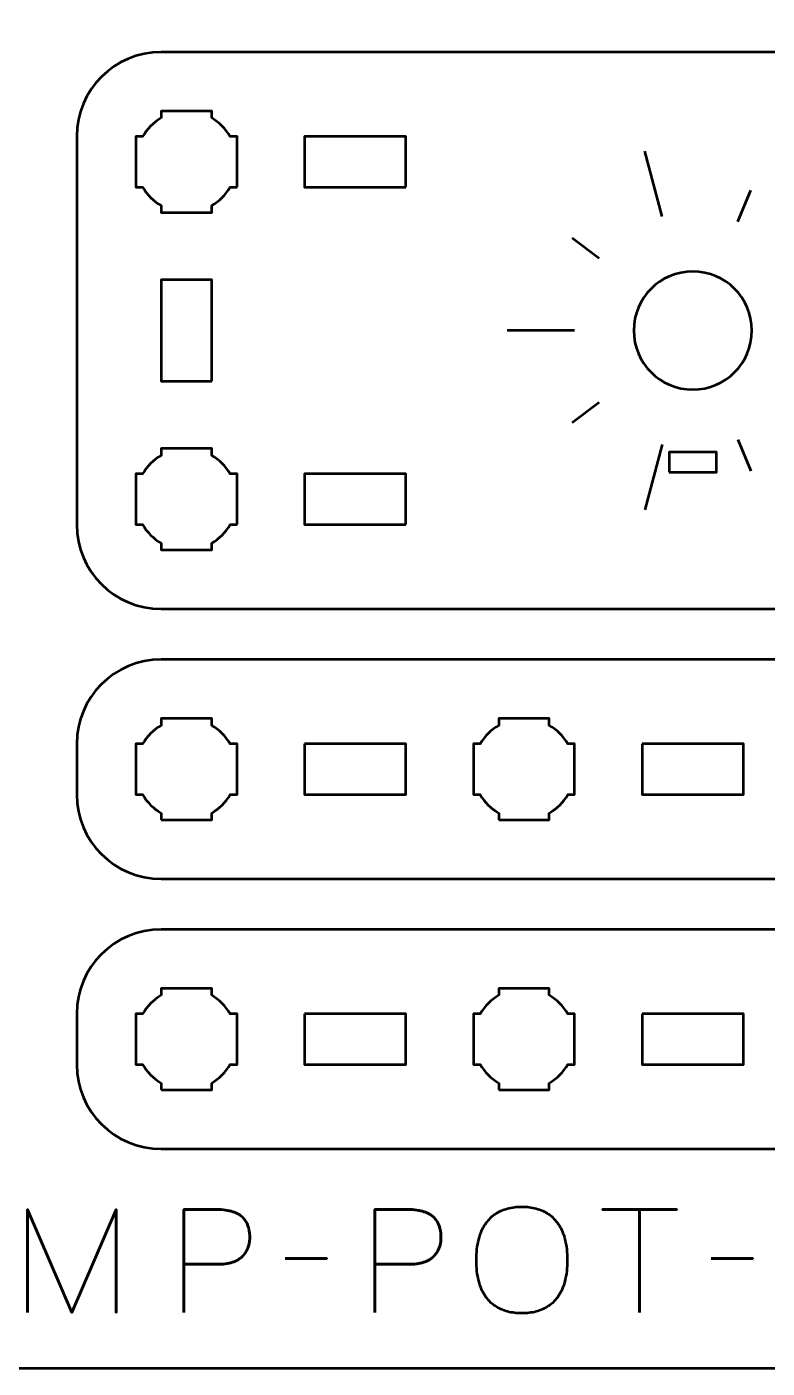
# Model space of a CAD drawing. Header units: centimetres. Extents: x -21 to 0, y -29.7 to 0.
# Drawn here: x -8.45 to -4.06, y -29.7 to -21.75 of the extents above; entities that cross this region are included whole.
import ezdxf

# ---------------------------------------------------------------- set-up
doc = ezdxf.new("R2010")
doc.units = ezdxf.units.CM
doc.header["$MEASUREMENT"] = 0
doc.layers.add('Layer 1', color=7, linetype='Continuous')

msp = doc.modelspace()

# ---------------------------------------------------------------- linework, layer by layer
at = {"layer": 'Layer 1', "color": 1, "lineweight": 53}
msp.add_open_spline([(-21.00003, -29.19995), (-21.00003, -29.19995), (-21.00003, -5.29992), (-21.00003, -5.29992), (-21.00003, -5.29992), (-21.00003, -5.21709), (-20.93286, -5.14992), (-20.85003, -5.14992), (-20.85003, -5.14992), (-20.7672, -5.14992), (-20.70003, -5.08275), (-20.70003, -4.99992), (-20.70003, -4.99992), (-20.70003, -4.91709), (-20.7672, -4.84992), (-20.85003, -4.84992), (-20.85003, -4.84992), (-20.93286, -4.84992), (-21.00003, -4.78275), (-21.00003, -4.69992), (-21.00003, -4.69992), (-21.00003, -4.61709), (-20.93286, -4.54992), (-20.85003, -4.54992), (-20.85003, -4.54992), (-20.7672, -4.54992), (-20.70003, -4.48275), (-20.70003, -4.39992), (-20.70003, -4.39992), (-20.70003, -4.31709), (-20.7672, -4.24992), (-20.85003, -4.24992), (-20.85003, -4.24992), (-20.93286, -4.24992), (-21.00003, -4.18275), (-21.00003, -4.09992), (-21.00003, -4.09992), (-21.00003, -4.01709), (-20.93286, -3.94992), (-20.85003, -3.94992), (-20.85003, -3.94992), (-20.7672, -3.94992), (-20.70003, -3.88275), (-20.70003, -3.79992), (-20.70003, -3.79992), (-20.70003, -3.71709), (-20.7672, -3.64992), (-20.85003, -3.64992), (-20.85003, -3.64992), (-20.93286, -3.64992), (-21.00003, -3.58275), (-21.00003, -3.49992), (-21.00003, -3.49992), (-21.00003, -3.41709), (-20.93286, -3.34992), (-20.85003, -3.34992), (-20.85003, -3.34992), (-20.7672, -3.34992), (-20.70003, -3.28275), (-20.70003, -3.19992), (-20.70003, -3.19992), (-20.70003, -3.11709), (-20.7672, -3.04992), (-20.85003, -3.04992), (-20.85003, -3.04992), (-20.93286, -3.04992), (-21.00003, -2.98275), (-21.00003, -2.89992), (-21.00003, -2.89992), (-21.00003, -2.81709), (-20.93286, -2.74992), (-20.85003, -2.74992), (-20.85003, -2.74992), (-20.7672, -2.74992), (-20.70003, -2.68275), (-20.70003, -2.59992), (-20.70003, -2.59992), (-20.70003, -2.51709), (-20.7672, -2.44992), (-20.85003, -2.44992), (-20.85003, -2.44992), (-20.93286, -2.44992), (-21.00003, -2.38275), (-21.00003, -2.29992), (-21.00003, -2.29992), (-21.00003, -2.21709), (-20.93286, -2.14992), (-20.85003, -2.14992), (-20.85003, -2.14992), (-20.7672, -2.14992), (-20.70003, -2.08275), (-20.70003, -1.99992), (-20.70003, -1.99992), (-20.70003, -1.91709), (-20.7672, -1.84992), (-20.85003, -1.84992), (-20.85003, -1.84992), (-20.93286, -1.84992), (-21.00003, -1.78275), (-21.00003, -1.69992), (-21.00003, -1.69992), (-21.00003, -1.61709), (-20.93286, -1.54992), (-20.85003, -1.54992), (-20.85003, -1.54992), (-20.7672, -1.54992), (-20.70003, -1.48275), (-20.70003, -1.39992), (-20.70003, -1.39992), (-20.70003, -1.31709), (-20.7672, -1.24992), (-20.85003, -1.24992), (-20.85003, -1.24992), (-20.93286, -1.24992), (-21.00003, -1.18275), (-21.00003, -1.09992), (-21.00003, -1.09992), (-21.00003, -1.09992), (-21.00003, -0.49992), (-21.00003, -0.49992), (-21.00003, -0.49992), (-21.00003, -0.22295), (-20.77694, 0.00004), (-20.49994, 0.00004), (-20.49994, 0.00004), (-20.49994, 0.00004), (-0.50008, 0.00004), (-0.50008, 0.00004), (-0.50008, 0.00004), (-0.22294, 0.00004), (0.00002, -0.22295), (0.00002, -0.49992), (0.00002, -0.49992), (0.00002, -0.49992), (0.00002, -29.19995), (0.00002, -29.19995), (0.00002, -29.19995), (0.00002, -29.47695), (-0.22294, -29.70004), (-0.50008, -29.70004), (-0.50008, -29.70004), (-0.50008, -29.70004), (-20.49994, -29.70004), (-20.49994, -29.70004), (-20.49994, -29.70004), (-20.77694, -29.70004), (-21.00003, -29.47695), (-21.00003, -29.19995)], degree=3, knots=[0, 0, 0, 0, 0.027027, 0.027027, 0.027027, 0.027027, 0.0540541, 0.0540541, 0.0540541, 0.0540541, 0.0810811, 0.0810811, 0.0810811, 0.0810811, 0.1081081, 0.1081081, 0.1081081, 0.1081081, 0.1351351, 0.1351351, 0.1351351, 0.1351351, 0.1621622, 0.1621622, 0.1621622, 0.1621622, 0.1891892, 0.1891892, 0.1891892, 0.1891892, 0.2162162, 0.2162162, 0.2162162, 0.2162162, 0.2432432, 0.2432432, 0.2432432, 0.2432432, 0.2702703, 0.2702703, 0.2702703, 0.2702703, 0.2972973, 0.2972973, 0.2972973, 0.2972973, 0.3243243, 0.3243243, 0.3243243, 0.3243243, 0.3513514, 0.3513514, 0.3513514, 0.3513514, 0.3783784, 0.3783784, 0.3783784, 0.3783784, 0.4054054, 0.4054054, 0.4054054, 0.4054054, 0.4324324, 0.4324324, 0.4324324, 0.4324324, 0.4594595, 0.4594595, 0.4594595, 0.4594595, 0.4864865, 0.4864865, 0.4864865, 0.4864865, 0.5135135, 0.5135135, 0.5135135, 0.5135135, 0.5405405, 0.5405405, 0.5405405, 0.5405405, 0.5675676, 0.5675676, 0.5675676, 0.5675676, 0.5945946, 0.5945946, 0.5945946, 0.5945946, 0.6216216, 0.6216216, 0.6216216, 0.6216216, 0.6486486, 0.6486486, 0.6486486, 0.6486486, 0.6756757, 0.6756757, 0.6756757, 0.6756757, 0.7027027, 0.7027027, 0.7027027, 0.7027027, 0.7297297, 0.7297297, 0.7297297, 0.7297297, 0.7567568, 0.7567568, 0.7567568, 0.7567568, 0.7837838, 0.7837838, 0.7837838, 0.7837838, 0.8108108, 0.8108108, 0.8108108, 0.8108108, 0.8378378, 0.8378378, 0.8378378, 0.8378378, 0.8648649, 0.8648649, 0.8648649, 0.8648649, 0.8918919, 0.8918919, 0.8918919, 0.8918919, 0.9189189, 0.9189189, 0.9189189, 0.9189189, 0.9459459, 0.9459459, 0.9459459, 0.9459459, 0.972973, 0.972973, 0.972973, 0.972973, 1, 1, 1, 1], dxfattribs=at)
at = {"layer": 'Layer 1', "color": 3, "lineweight": 53}
for points in [[(-1.35005, -25.19998), (-1.35005, -25.19998), (-7.64991, -25.19998), (-7.64991, -25.19998), (-7.64991, -25.19998), (-7.92704, -25.19998), (-8.15, -24.97688), (-8.15, -24.69988), (-8.15, -24.69988), (-8.15, -24.69988), (-8.15, -22.39996), (-8.15, -22.39996), (-8.15, -22.39996), (-8.15, -22.12295), (-7.92704, -21.9), (-7.64991, -21.9), (-7.64991, -21.9), (-7.64991, -21.9), (-1.35005, -21.9), (-1.35005, -21.9), (-1.35005, -21.9), (-1.07306, -21.9), (-0.84997, -22.12295), (-0.84997, -22.39996), (-0.84997, -22.39996), (-0.84997, -22.39996), (-0.84997, -24.69988), (-0.84997, -24.69988), (-0.84997, -24.69988), (-0.84997, -24.97688), (-1.07306, -25.19998), (-1.35005, -25.19998)], [(-7.64987, -25.49998), (-7.64987, -25.49998), (-1.3499, -25.49998), (-1.3499, -25.49998), (-1.3499, -25.49998), (-1.07293, -25.49998), (-0.84994, -25.72307), (-0.84994, -26.00007), (-0.84994, -26.00007), (-0.84994, -26.00007), (-0.84994, -26.30008), (-0.84994, -26.30008), (-0.84994, -26.30008), (-0.84994, -26.57704), (-1.07293, -26.8), (-1.3499, -26.8), (-1.3499, -26.8), (-1.3499, -26.8), (-7.64987, -26.8), (-7.64987, -26.8), (-7.64987, -26.8), (-7.92687, -26.8), (-8.14996, -26.57704), (-8.14996, -26.30008), (-8.14996, -26.30008), (-8.14996, -26.30008), (-8.14996, -26.00007), (-8.14996, -26.00007), (-8.14996, -26.00007), (-8.14996, -25.72307), (-7.92687, -25.49998), (-7.64987, -25.49998)], [(-7.64987, -27.09998), (-7.64987, -27.09998), (-1.3499, -27.09998), (-1.3499, -27.09998), (-1.3499, -27.09998), (-1.07293, -27.09998), (-0.84994, -27.32307), (-0.84994, -27.60007), (-0.84994, -27.60007), (-0.84994, -27.60007), (-0.84994, -27.90008), (-0.84994, -27.90008), (-0.84994, -27.90008), (-0.84994, -28.17704), (-1.07293, -28.4), (-1.3499, -28.4), (-1.3499, -28.4), (-1.3499, -28.4), (-7.64987, -28.4), (-7.64987, -28.4), (-7.64987, -28.4), (-7.92687, -28.4), (-8.14996, -28.17704), (-8.14996, -27.90008), (-8.14996, -27.90008), (-8.14996, -27.90008), (-8.14996, -27.60007), (-8.14996, -27.60007), (-8.14996, -27.60007), (-8.14996, -27.32307), (-7.92687, -27.09998), (-7.64987, -27.09998)]]:
    msp.add_open_spline(points, degree=3, knots=[0, 0, 0, 0, 0.125, 0.125, 0.125, 0.125, 0.25, 0.25, 0.25, 0.25, 0.375, 0.375, 0.375, 0.375, 0.5, 0.5, 0.5, 0.5, 0.625, 0.625, 0.625, 0.625, 0.75, 0.75, 0.75, 0.75, 0.875, 0.875, 0.875, 0.875, 1, 1, 1, 1], dxfattribs=at)
at = {"layer": 'Layer 1', "lineweight": 53}
for points, knots in [([(-7.19997, -22.70007), (-7.19997, -22.70007), (-7.24008, -22.70007), (-7.24008, -22.70007), (-7.24008, -22.70007), (-7.2664, -22.74555), (-7.30443, -22.78358), (-7.3499, -22.80989), (-7.3499, -22.80989), (-7.3499, -22.80989), (-7.3499, -22.85), (-7.3499, -22.85), (-7.3499, -22.85), (-7.3499, -22.85), (-7.49997, -22.85), (-7.49997, -22.85), (-7.49997, -22.85), (-7.49997, -22.85), (-7.6499, -22.85), (-7.6499, -22.85), (-7.6499, -22.85), (-7.6499, -22.85), (-7.6499, -22.80989), (-7.6499, -22.80989), (-7.6499, -22.80989), (-7.69552, -22.78358), (-7.73344, -22.74555), (-7.75976, -22.70007), (-7.75976, -22.70007), (-7.75976, -22.70007), (-7.79998, -22.70007), (-7.79998, -22.70007), (-7.79998, -22.70007), (-7.79998, -22.70007), (-7.79998, -22.55), (-7.79998, -22.55), (-7.79998, -22.55), (-7.79998, -22.55), (-7.79998, -22.40007), (-7.79998, -22.40007), (-7.79998, -22.40007), (-7.79998, -22.40007), (-7.75976, -22.40007), (-7.75976, -22.40007), (-7.75976, -22.40007), (-7.73344, -22.3546), (-7.69552, -22.31657), (-7.6499, -22.29025), (-7.6499, -22.29025), (-7.6499, -22.29025), (-7.6499, -22.25), (-7.6499, -22.25), (-7.6499, -22.25), (-7.6499, -22.25), (-7.49997, -22.25), (-7.49997, -22.25), (-7.49997, -22.25), (-7.49997, -22.25), (-7.3499, -22.25), (-7.3499, -22.25), (-7.3499, -22.25), (-7.3499, -22.25), (-7.3499, -22.29025), (-7.3499, -22.29025), (-7.3499, -22.29025), (-7.30443, -22.31657), (-7.2664, -22.3546), (-7.24008, -22.40007), (-7.24008, -22.40007), (-7.24008, -22.40007), (-7.19997, -22.40007), (-7.19997, -22.40007), (-7.19997, -22.40007), (-7.19997, -22.40007), (-7.19997, -22.55), (-7.19997, -22.55), (-7.19997, -22.55), (-7.19997, -22.55), (-7.19997, -22.70007), (-7.19997, -22.70007)], [0, 0, 0, 0, 0.05, 0.05, 0.05, 0.05, 0.1, 0.1, 0.1, 0.1, 0.15, 0.15, 0.15, 0.15, 0.2, 0.2, 0.2, 0.2, 0.25, 0.25, 0.25, 0.25, 0.3, 0.3, 0.3, 0.3, 0.35, 0.35, 0.35, 0.35, 0.4, 0.4, 0.4, 0.4, 0.45, 0.45, 0.45, 0.45, 0.5, 0.5, 0.5, 0.5, 0.55, 0.55, 0.55, 0.55, 0.6, 0.6, 0.6, 0.6, 0.65, 0.65, 0.65, 0.65, 0.7, 0.7, 0.7, 0.7, 0.75, 0.75, 0.75, 0.75, 0.8, 0.8, 0.8, 0.8, 0.85, 0.85, 0.85, 0.85, 0.9, 0.9, 0.9, 0.9, 0.95, 0.95, 0.95, 0.95, 1, 1, 1, 1]), ([(-6.19996, -22.69996), (-6.19996, -22.69996), (-6.79996, -22.69996), (-6.79996, -22.69996), (-6.79996, -22.69996), (-6.79996, -22.69996), (-6.79996, -22.39996), (-6.79996, -22.39996), (-6.79996, -22.39996), (-6.79996, -22.39996), (-6.19996, -22.39996), (-6.19996, -22.39996), (-6.19996, -22.39996), (-6.19996, -22.39996), (-6.19996, -22.69996), (-6.19996, -22.69996)], [0, 0, 0, 0, 0.25, 0.25, 0.25, 0.25, 0.5, 0.5, 0.5, 0.5, 0.75, 0.75, 0.75, 0.75, 1, 1, 1, 1]), ([(-7.34991, -23.84993), (-7.34991, -23.84993), (-7.64991, -23.84993), (-7.64991, -23.84993), (-7.64991, -23.84993), (-7.64991, -23.84993), (-7.64991, -23.24994), (-7.64991, -23.24994), (-7.64991, -23.24994), (-7.64991, -23.24994), (-7.34991, -23.24994), (-7.34991, -23.24994), (-7.34991, -23.24994), (-7.34991, -23.24994), (-7.34991, -23.84993), (-7.34991, -23.84993)], [0, 0, 0, 0, 0.25, 0.25, 0.25, 0.25, 0.5, 0.5, 0.5, 0.5, 0.75, 0.75, 0.75, 0.75, 1, 1, 1, 1]), ([(-7.19997, -24.70007), (-7.19997, -24.70007), (-7.24008, -24.70007), (-7.24008, -24.70007), (-7.24008, -24.70007), (-7.2664, -24.74555), (-7.30443, -24.78358), (-7.3499, -24.80989), (-7.3499, -24.80989), (-7.3499, -24.80989), (-7.3499, -24.85), (-7.3499, -24.85), (-7.3499, -24.85), (-7.3499, -24.85), (-7.49997, -24.85), (-7.49997, -24.85), (-7.49997, -24.85), (-7.49997, -24.85), (-7.6499, -24.85), (-7.6499, -24.85), (-7.6499, -24.85), (-7.6499, -24.85), (-7.6499, -24.80989), (-7.6499, -24.80989), (-7.6499, -24.80989), (-7.69552, -24.78358), (-7.73344, -24.74555), (-7.75976, -24.70007), (-7.75976, -24.70007), (-7.75976, -24.70007), (-7.79998, -24.70007), (-7.79998, -24.70007), (-7.79998, -24.70007), (-7.79998, -24.70007), (-7.79998, -24.55), (-7.79998, -24.55), (-7.79998, -24.55), (-7.79998, -24.55), (-7.79998, -24.40007), (-7.79998, -24.40007), (-7.79998, -24.40007), (-7.79998, -24.40007), (-7.75976, -24.40007), (-7.75976, -24.40007), (-7.75976, -24.40007), (-7.73344, -24.3546), (-7.69552, -24.31657), (-7.6499, -24.29025), (-7.6499, -24.29025), (-7.6499, -24.29025), (-7.6499, -24.25), (-7.6499, -24.25), (-7.6499, -24.25), (-7.6499, -24.25), (-7.49997, -24.25), (-7.49997, -24.25), (-7.49997, -24.25), (-7.49997, -24.25), (-7.3499, -24.25), (-7.3499, -24.25), (-7.3499, -24.25), (-7.3499, -24.25), (-7.3499, -24.29025), (-7.3499, -24.29025), (-7.3499, -24.29025), (-7.30443, -24.31657), (-7.2664, -24.3546), (-7.24008, -24.40007), (-7.24008, -24.40007), (-7.24008, -24.40007), (-7.19997, -24.40007), (-7.19997, -24.40007), (-7.19997, -24.40007), (-7.19997, -24.40007), (-7.19997, -24.55), (-7.19997, -24.55), (-7.19997, -24.55), (-7.19997, -24.55), (-7.19997, -24.70007), (-7.19997, -24.70007)], [0, 0, 0, 0, 0.05, 0.05, 0.05, 0.05, 0.1, 0.1, 0.1, 0.1, 0.15, 0.15, 0.15, 0.15, 0.2, 0.2, 0.2, 0.2, 0.25, 0.25, 0.25, 0.25, 0.3, 0.3, 0.3, 0.3, 0.35, 0.35, 0.35, 0.35, 0.4, 0.4, 0.4, 0.4, 0.45, 0.45, 0.45, 0.45, 0.5, 0.5, 0.5, 0.5, 0.55, 0.55, 0.55, 0.55, 0.6, 0.6, 0.6, 0.6, 0.65, 0.65, 0.65, 0.65, 0.7, 0.7, 0.7, 0.7, 0.75, 0.75, 0.75, 0.75, 0.8, 0.8, 0.8, 0.8, 0.85, 0.85, 0.85, 0.85, 0.9, 0.9, 0.9, 0.9, 0.95, 0.95, 0.95, 0.95, 1, 1, 1, 1]), ([(-6.19996, -24.69988), (-6.19996, -24.69988), (-6.79996, -24.69988), (-6.79996, -24.69988), (-6.79996, -24.69988), (-6.79996, -24.69988), (-6.79996, -24.39988), (-6.79996, -24.39988), (-6.79996, -24.39988), (-6.79996, -24.39988), (-6.19996, -24.39988), (-6.19996, -24.39988), (-6.19996, -24.39988), (-6.19996, -24.39988), (-6.19996, -24.69988), (-6.19996, -24.69988)], [0, 0, 0, 0, 0.25, 0.25, 0.25, 0.25, 0.5, 0.5, 0.5, 0.5, 0.75, 0.75, 0.75, 0.75, 1, 1, 1, 1]), ([(-7.64987, -26.45001), (-7.64987, -26.45001), (-7.64987, -26.4099), (-7.64987, -26.4099), (-7.64987, -26.4099), (-7.69548, -26.38358), (-7.7334, -26.34555), (-7.75972, -26.30008), (-7.75972, -26.30008), (-7.75972, -26.30008), (-7.79994, -26.30008), (-7.79994, -26.30008), (-7.79994, -26.30008), (-7.79994, -26.30008), (-7.79994, -26.15), (-7.79994, -26.15), (-7.79994, -26.15), (-7.79994, -26.15), (-7.79994, -26.00007), (-7.79994, -26.00007), (-7.79994, -26.00007), (-7.79994, -26.00007), (-7.75972, -26.00007), (-7.75972, -26.00007), (-7.75972, -26.00007), (-7.7334, -25.95446), (-7.69548, -25.91654), (-7.64987, -25.89022), (-7.64987, -25.89022), (-7.64987, -25.89022), (-7.64987, -25.85), (-7.64987, -25.85), (-7.64987, -25.85), (-7.64987, -25.85), (-7.49994, -25.85), (-7.49994, -25.85), (-7.49994, -25.85), (-7.49994, -25.85), (-7.34986, -25.85), (-7.34986, -25.85), (-7.34986, -25.85), (-7.34986, -25.85), (-7.34986, -25.89022), (-7.34986, -25.89022), (-7.34986, -25.89022), (-7.30439, -25.91654), (-7.26636, -25.95446), (-7.24004, -26.00007), (-7.24004, -26.00007), (-7.24004, -26.00007), (-7.19993, -26.00007), (-7.19993, -26.00007), (-7.19993, -26.00007), (-7.19993, -26.00007), (-7.19993, -26.15), (-7.19993, -26.15), (-7.19993, -26.15), (-7.19993, -26.15), (-7.19993, -26.30008), (-7.19993, -26.30008), (-7.19993, -26.30008), (-7.19993, -26.30008), (-7.24004, -26.30008), (-7.24004, -26.30008), (-7.24004, -26.30008), (-7.26636, -26.34555), (-7.30439, -26.38358), (-7.34986, -26.4099), (-7.34986, -26.4099), (-7.34986, -26.4099), (-7.34986, -26.45001), (-7.34986, -26.45001), (-7.34986, -26.45001), (-7.34986, -26.45001), (-7.49994, -26.45001), (-7.49994, -26.45001), (-7.49994, -26.45001), (-7.49994, -26.45001), (-7.64987, -26.45001), (-7.64987, -26.45001)], [0, 0, 0, 0, 0.05, 0.05, 0.05, 0.05, 0.1, 0.1, 0.1, 0.1, 0.15, 0.15, 0.15, 0.15, 0.2, 0.2, 0.2, 0.2, 0.25, 0.25, 0.25, 0.25, 0.3, 0.3, 0.3, 0.3, 0.35, 0.35, 0.35, 0.35, 0.4, 0.4, 0.4, 0.4, 0.45, 0.45, 0.45, 0.45, 0.5, 0.5, 0.5, 0.5, 0.55, 0.55, 0.55, 0.55, 0.6, 0.6, 0.6, 0.6, 0.65, 0.65, 0.65, 0.65, 0.7, 0.7, 0.7, 0.7, 0.75, 0.75, 0.75, 0.75, 0.8, 0.8, 0.8, 0.8, 0.85, 0.85, 0.85, 0.85, 0.9, 0.9, 0.9, 0.9, 0.95, 0.95, 0.95, 0.95, 1, 1, 1, 1]), ([(-5.64993, -26.45001), (-5.64993, -26.45001), (-5.64993, -26.4099), (-5.64993, -26.4099), (-5.64993, -26.4099), (-5.69541, -26.38358), (-5.73344, -26.34555), (-5.75975, -26.30008), (-5.75975, -26.30008), (-5.75975, -26.30008), (-5.79986, -26.30008), (-5.79986, -26.30008), (-5.79986, -26.30008), (-5.79986, -26.30008), (-5.79986, -26.15), (-5.79986, -26.15), (-5.79986, -26.15), (-5.79986, -26.15), (-5.79986, -26.00007), (-5.79986, -26.00007), (-5.79986, -26.00007), (-5.79986, -26.00007), (-5.75975, -26.00007), (-5.75975, -26.00007), (-5.75975, -26.00007), (-5.73344, -25.95446), (-5.69541, -25.91654), (-5.64993, -25.89022), (-5.64993, -25.89022), (-5.64993, -25.89022), (-5.64993, -25.85), (-5.64993, -25.85), (-5.64993, -25.85), (-5.64993, -25.85), (-5.49986, -25.85), (-5.49986, -25.85), (-5.49986, -25.85), (-5.49986, -25.85), (-5.34993, -25.85), (-5.34993, -25.85), (-5.34993, -25.85), (-5.34993, -25.85), (-5.34993, -25.89022), (-5.34993, -25.89022), (-5.34993, -25.89022), (-5.30446, -25.91654), (-5.26643, -25.95446), (-5.24011, -26.00007), (-5.24011, -26.00007), (-5.24011, -26.00007), (-5.19986, -26.00007), (-5.19986, -26.00007), (-5.19986, -26.00007), (-5.19986, -26.00007), (-5.19986, -26.15), (-5.19986, -26.15), (-5.19986, -26.15), (-5.19986, -26.15), (-5.19986, -26.30008), (-5.19986, -26.30008), (-5.19986, -26.30008), (-5.19986, -26.30008), (-5.24011, -26.30008), (-5.24011, -26.30008), (-5.24011, -26.30008), (-5.26643, -26.34555), (-5.30446, -26.38358), (-5.34993, -26.4099), (-5.34993, -26.4099), (-5.34993, -26.4099), (-5.34993, -26.45001), (-5.34993, -26.45001), (-5.34993, -26.45001), (-5.34993, -26.45001), (-5.49986, -26.45001), (-5.49986, -26.45001), (-5.49986, -26.45001), (-5.49986, -26.45001), (-5.64993, -26.45001), (-5.64993, -26.45001)], [0, 0, 0, 0, 0.05, 0.05, 0.05, 0.05, 0.1, 0.1, 0.1, 0.1, 0.15, 0.15, 0.15, 0.15, 0.2, 0.2, 0.2, 0.2, 0.25, 0.25, 0.25, 0.25, 0.3, 0.3, 0.3, 0.3, 0.35, 0.35, 0.35, 0.35, 0.4, 0.4, 0.4, 0.4, 0.45, 0.45, 0.45, 0.45, 0.5, 0.5, 0.5, 0.5, 0.55, 0.55, 0.55, 0.55, 0.6, 0.6, 0.6, 0.6, 0.65, 0.65, 0.65, 0.65, 0.7, 0.7, 0.7, 0.7, 0.75, 0.75, 0.75, 0.75, 0.8, 0.8, 0.8, 0.8, 0.85, 0.85, 0.85, 0.85, 0.9, 0.9, 0.9, 0.9, 0.95, 0.95, 0.95, 0.95, 1, 1, 1, 1]), ([(-6.79992, -26.00007), (-6.79992, -26.00007), (-6.19991, -26.00007), (-6.19991, -26.00007), (-6.19991, -26.00007), (-6.19991, -26.00007), (-6.19991, -26.30008), (-6.19991, -26.30008), (-6.19991, -26.30008), (-6.19991, -26.30008), (-6.79992, -26.30008), (-6.79992, -26.30008), (-6.79992, -26.30008), (-6.79992, -26.30008), (-6.79992, -26.00007), (-6.79992, -26.00007)], [0, 0, 0, 0, 0.25, 0.25, 0.25, 0.25, 0.5, 0.5, 0.5, 0.5, 0.75, 0.75, 0.75, 0.75, 1, 1, 1, 1]), ([(-4.79995, -26.00007), (-4.79995, -26.00007), (-4.19996, -26.00007), (-4.19996, -26.00007), (-4.19996, -26.00007), (-4.19996, -26.00007), (-4.19996, -26.30008), (-4.19996, -26.30008), (-4.19996, -26.30008), (-4.19996, -26.30008), (-4.79995, -26.30008), (-4.79995, -26.30008), (-4.79995, -26.30008), (-4.79995, -26.30008), (-4.79995, -26.00007), (-4.79995, -26.00007)], [0, 0, 0, 0, 0.25, 0.25, 0.25, 0.25, 0.5, 0.5, 0.5, 0.5, 0.75, 0.75, 0.75, 0.75, 1, 1, 1, 1]), ([(-7.64987, -28.05001), (-7.64987, -28.05001), (-7.64987, -28.0099), (-7.64987, -28.0099), (-7.64987, -28.0099), (-7.69548, -27.98358), (-7.7334, -27.94555), (-7.75972, -27.90008), (-7.75972, -27.90008), (-7.75972, -27.90008), (-7.79994, -27.90008), (-7.79994, -27.90008), (-7.79994, -27.90008), (-7.79994, -27.90008), (-7.79994, -27.75), (-7.79994, -27.75), (-7.79994, -27.75), (-7.79994, -27.75), (-7.79994, -27.60007), (-7.79994, -27.60007), (-7.79994, -27.60007), (-7.79994, -27.60007), (-7.75972, -27.60007), (-7.75972, -27.60007), (-7.75972, -27.60007), (-7.7334, -27.55446), (-7.69548, -27.51654), (-7.64987, -27.49022), (-7.64987, -27.49022), (-7.64987, -27.49022), (-7.64987, -27.45), (-7.64987, -27.45), (-7.64987, -27.45), (-7.64987, -27.45), (-7.49994, -27.45), (-7.49994, -27.45), (-7.49994, -27.45), (-7.49994, -27.45), (-7.34986, -27.45), (-7.34986, -27.45), (-7.34986, -27.45), (-7.34986, -27.45), (-7.34986, -27.49022), (-7.34986, -27.49022), (-7.34986, -27.49022), (-7.30439, -27.51654), (-7.26636, -27.55446), (-7.24004, -27.60007), (-7.24004, -27.60007), (-7.24004, -27.60007), (-7.19993, -27.60007), (-7.19993, -27.60007), (-7.19993, -27.60007), (-7.19993, -27.60007), (-7.19993, -27.75), (-7.19993, -27.75), (-7.19993, -27.75), (-7.19993, -27.75), (-7.19993, -27.90008), (-7.19993, -27.90008), (-7.19993, -27.90008), (-7.19993, -27.90008), (-7.24004, -27.90008), (-7.24004, -27.90008), (-7.24004, -27.90008), (-7.26636, -27.94555), (-7.30439, -27.98358), (-7.34986, -28.0099), (-7.34986, -28.0099), (-7.34986, -28.0099), (-7.34986, -28.05001), (-7.34986, -28.05001), (-7.34986, -28.05001), (-7.34986, -28.05001), (-7.49994, -28.05001), (-7.49994, -28.05001), (-7.49994, -28.05001), (-7.49994, -28.05001), (-7.64987, -28.05001), (-7.64987, -28.05001)], [0, 0, 0, 0, 0.05, 0.05, 0.05, 0.05, 0.1, 0.1, 0.1, 0.1, 0.15, 0.15, 0.15, 0.15, 0.2, 0.2, 0.2, 0.2, 0.25, 0.25, 0.25, 0.25, 0.3, 0.3, 0.3, 0.3, 0.35, 0.35, 0.35, 0.35, 0.4, 0.4, 0.4, 0.4, 0.45, 0.45, 0.45, 0.45, 0.5, 0.5, 0.5, 0.5, 0.55, 0.55, 0.55, 0.55, 0.6, 0.6, 0.6, 0.6, 0.65, 0.65, 0.65, 0.65, 0.7, 0.7, 0.7, 0.7, 0.75, 0.75, 0.75, 0.75, 0.8, 0.8, 0.8, 0.8, 0.85, 0.85, 0.85, 0.85, 0.9, 0.9, 0.9, 0.9, 0.95, 0.95, 0.95, 0.95, 1, 1, 1, 1]), ([(-5.64993, -28.05001), (-5.64993, -28.05001), (-5.64993, -28.0099), (-5.64993, -28.0099), (-5.64993, -28.0099), (-5.69541, -27.98358), (-5.73344, -27.94555), (-5.75975, -27.90008), (-5.75975, -27.90008), (-5.75975, -27.90008), (-5.79986, -27.90008), (-5.79986, -27.90008), (-5.79986, -27.90008), (-5.79986, -27.90008), (-5.79986, -27.75), (-5.79986, -27.75), (-5.79986, -27.75), (-5.79986, -27.75), (-5.79986, -27.60007), (-5.79986, -27.60007), (-5.79986, -27.60007), (-5.79986, -27.60007), (-5.75975, -27.60007), (-5.75975, -27.60007), (-5.75975, -27.60007), (-5.73344, -27.55446), (-5.69541, -27.51654), (-5.64993, -27.49022), (-5.64993, -27.49022), (-5.64993, -27.49022), (-5.64993, -27.45), (-5.64993, -27.45), (-5.64993, -27.45), (-5.64993, -27.45), (-5.49986, -27.45), (-5.49986, -27.45), (-5.49986, -27.45), (-5.49986, -27.45), (-5.34993, -27.45), (-5.34993, -27.45), (-5.34993, -27.45), (-5.34993, -27.45), (-5.34993, -27.49022), (-5.34993, -27.49022), (-5.34993, -27.49022), (-5.30446, -27.51654), (-5.26643, -27.55446), (-5.24011, -27.60007), (-5.24011, -27.60007), (-5.24011, -27.60007), (-5.19986, -27.60007), (-5.19986, -27.60007), (-5.19986, -27.60007), (-5.19986, -27.60007), (-5.19986, -27.75), (-5.19986, -27.75), (-5.19986, -27.75), (-5.19986, -27.75), (-5.19986, -27.90008), (-5.19986, -27.90008), (-5.19986, -27.90008), (-5.19986, -27.90008), (-5.24011, -27.90008), (-5.24011, -27.90008), (-5.24011, -27.90008), (-5.26643, -27.94555), (-5.30446, -27.98358), (-5.34993, -28.0099), (-5.34993, -28.0099), (-5.34993, -28.0099), (-5.34993, -28.05001), (-5.34993, -28.05001), (-5.34993, -28.05001), (-5.34993, -28.05001), (-5.49986, -28.05001), (-5.49986, -28.05001), (-5.49986, -28.05001), (-5.49986, -28.05001), (-5.64993, -28.05001), (-5.64993, -28.05001)], [0, 0, 0, 0, 0.05, 0.05, 0.05, 0.05, 0.1, 0.1, 0.1, 0.1, 0.15, 0.15, 0.15, 0.15, 0.2, 0.2, 0.2, 0.2, 0.25, 0.25, 0.25, 0.25, 0.3, 0.3, 0.3, 0.3, 0.35, 0.35, 0.35, 0.35, 0.4, 0.4, 0.4, 0.4, 0.45, 0.45, 0.45, 0.45, 0.5, 0.5, 0.5, 0.5, 0.55, 0.55, 0.55, 0.55, 0.6, 0.6, 0.6, 0.6, 0.65, 0.65, 0.65, 0.65, 0.7, 0.7, 0.7, 0.7, 0.75, 0.75, 0.75, 0.75, 0.8, 0.8, 0.8, 0.8, 0.85, 0.85, 0.85, 0.85, 0.9, 0.9, 0.9, 0.9, 0.95, 0.95, 0.95, 0.95, 1, 1, 1, 1]), ([(-6.79992, -27.60007), (-6.79992, -27.60007), (-6.19991, -27.60007), (-6.19991, -27.60007), (-6.19991, -27.60007), (-6.19991, -27.60007), (-6.19991, -27.90008), (-6.19991, -27.90008), (-6.19991, -27.90008), (-6.19991, -27.90008), (-6.79992, -27.90008), (-6.79992, -27.90008), (-6.79992, -27.90008), (-6.79992, -27.90008), (-6.79992, -27.60007), (-6.79992, -27.60007)], [0, 0, 0, 0, 0.25, 0.25, 0.25, 0.25, 0.5, 0.5, 0.5, 0.5, 0.75, 0.75, 0.75, 0.75, 1, 1, 1, 1]), ([(-4.79995, -27.60007), (-4.79995, -27.60007), (-4.19996, -27.60007), (-4.19996, -27.60007), (-4.19996, -27.60007), (-4.19996, -27.60007), (-4.19996, -27.90008), (-4.19996, -27.90008), (-4.19996, -27.90008), (-4.19996, -27.90008), (-4.79995, -27.90008), (-4.79995, -27.90008), (-4.79995, -27.90008), (-4.79995, -27.90008), (-4.79995, -27.60007), (-4.79995, -27.60007)], [0, 0, 0, 0, 0.25, 0.25, 0.25, 0.25, 0.5, 0.5, 0.5, 0.5, 0.75, 0.75, 0.75, 0.75, 1, 1, 1, 1])]:
    msp.add_open_spline(points, degree=3, knots=knots, dxfattribs=at)
at = {"layer": 'Layer 1', "color": 5, "lineweight": 53}
for points in [[(-4.68114, -22.87385), (-4.68114, -22.87385), (-4.78467, -22.48748), (-4.78467, -22.48748)], [(-4.23209, -22.90328), (-4.23209, -22.90328), (-4.15555, -22.71851), (-4.15555, -22.71851)], [(-5.05532, -23.12387), (-5.05532, -23.12387), (-5.21399, -23.00211), (-5.21399, -23.00211)], [(-5.19997, -23.55), (-5.19997, -23.55), (-5.59997, -23.55), (-5.59997, -23.55)], [(-5.05532, -23.97613), (-5.05532, -23.97613), (-5.21399, -24.09789), (-5.21399, -24.09789)], [(-4.68114, -24.22615), (-4.68114, -24.22615), (-4.78467, -24.61252), (-4.78467, -24.61252)], [(-4.23209, -24.19672), (-4.23209, -24.19672), (-4.15555, -24.38149), (-4.15555, -24.38149)]]:
    msp.add_open_spline(points, degree=3, dxfattribs=at)
at = {"layer": 'Layer 1', "color": 250, "lineweight": 53}
for points in [[(-4.84997, -23.55), (-4.84997, -23.35674), (-4.69323, -23.2), (-4.49997, -23.2), (-4.49997, -23.2), (-4.30671, -23.2), (-4.14997, -23.35674), (-4.14997, -23.55), (-4.14997, -23.55), (-4.14997, -23.74326), (-4.30671, -23.9), (-4.49997, -23.9), (-4.49997, -23.9), (-4.69323, -23.9), (-4.84997, -23.74326), (-4.84997, -23.55)], [(-4.63997, -24.39), (-4.63997, -24.39), (-4.63997, -24.27), (-4.63997, -24.27), (-4.63997, -24.27), (-4.63997, -24.27), (-4.35997, -24.27), (-4.35997, -24.27), (-4.35997, -24.27), (-4.35997, -24.27), (-4.35997, -24.39), (-4.35997, -24.39), (-4.35997, -24.39), (-4.35997, -24.39), (-4.63997, -24.39), (-4.63997, -24.39)]]:
    msp.add_open_spline(points, degree=3, knots=[0, 0, 0, 0, 0.25, 0.25, 0.25, 0.25, 0.5, 0.5, 0.5, 0.5, 0.75, 0.75, 0.75, 0.75, 1, 1, 1, 1], dxfattribs=at)
at = {"layer": 'Layer 1', "color": 5, "lineweight": 53}
for points, knots in [([(-8.44144, -29.36992), (-8.44144, -29.36992), (-8.44144, -28.75947), (-8.44144, -28.75947), (-8.44144, -28.75947), (-8.44144, -28.75947), (-8.17897, -29.36992), (-8.17897, -29.36992), (-8.17897, -29.36992), (-8.17897, -29.36992), (-7.91566, -28.75947), (-7.91566, -28.75947), (-7.91566, -28.75947), (-7.91566, -28.75947), (-7.91566, -29.36992), (-7.91566, -29.36992), (-7.91566, -29.36992), (-7.91566, -29.36992), (-7.91566, -28.75947), (-7.91566, -28.75947), (-7.91566, -28.75947), (-7.91566, -28.75947), (-8.17897, -29.36992), (-8.17897, -29.36992), (-8.17897, -29.36992), (-8.17897, -29.36992), (-8.44144, -28.75947), (-8.44144, -28.75947), (-8.44144, -28.75947), (-8.44144, -28.75947), (-8.44144, -29.36992), (-8.44144, -29.36992)], [0, 0, 0, 0, 0.125, 0.125, 0.125, 0.125, 0.25, 0.25, 0.25, 0.25, 0.375, 0.375, 0.375, 0.375, 0.5, 0.5, 0.5, 0.5, 0.625, 0.625, 0.625, 0.625, 0.75, 0.75, 0.75, 0.75, 0.875, 0.875, 0.875, 0.875, 1, 1, 1, 1]), ([(-7.51603, -29.36992), (-7.51603, -29.36992), (-7.51603, -28.75947), (-7.51603, -28.75947), (-7.51603, -28.75947), (-7.51603, -28.75947), (-7.3213, -28.75947), (-7.3213, -28.75947), (-7.3213, -28.75947), (-7.28235, -28.75961), (-7.25032, -28.76399), (-7.22506, -28.77245), (-7.22506, -28.77245), (-7.19994, -28.78078), (-7.18018, -28.79235), (-7.16593, -28.80703), (-7.16593, -28.80703), (-7.15168, -28.82156), (-7.14152, -28.83821), (-7.13531, -28.85698), (-7.13531, -28.85698), (-7.12924, -28.87575), (-7.12571, -28.89536), (-7.12487, -28.9161), (-7.12487, -28.9161), (-7.12388, -28.93685), (-7.12628, -28.95717), (-7.13192, -28.97692), (-7.13192, -28.97692), (-7.13771, -28.99668), (-7.14745, -29.0146), (-7.16142, -29.03069), (-7.16142, -29.03069), (-7.17524, -29.04677), (-7.19401, -29.05962), (-7.21758, -29.06907), (-7.21758, -29.06907), (-7.24114, -29.07867), (-7.27035, -29.08346), (-7.30521, -29.08375), (-7.30521, -29.08375), (-7.30521, -29.08375), (-7.51603, -29.08375), (-7.51603, -29.08375), (-7.51603, -29.08375), (-7.51603, -29.08375), (-7.30521, -29.08375), (-7.30521, -29.08375), (-7.30521, -29.08375), (-7.27106, -29.08346), (-7.24213, -29.07867), (-7.21871, -29.06907), (-7.21871, -29.06907), (-7.19514, -29.05962), (-7.17637, -29.04677), (-7.16226, -29.03069), (-7.16226, -29.03069), (-7.14829, -29.0146), (-7.13827, -28.99668), (-7.13235, -28.97692), (-7.13235, -28.97692), (-7.12642, -28.95717), (-7.12388, -28.93685), (-7.12487, -28.9161), (-7.12487, -28.9161), (-7.12571, -28.89536), (-7.12924, -28.87575), (-7.13559, -28.85698), (-7.13559, -28.85698), (-7.1418, -28.83821), (-7.15224, -28.82156), (-7.1665, -28.80703), (-7.1665, -28.80703), (-7.18089, -28.79235), (-7.20064, -28.78078), (-7.22576, -28.77245), (-7.22576, -28.77245), (-7.25102, -28.76399), (-7.28277, -28.75961), (-7.3213, -28.75947), (-7.3213, -28.75947), (-7.3213, -28.75947), (-7.51603, -28.75947), (-7.51603, -28.75947), (-7.51603, -28.75947), (-7.51603, -28.75947), (-7.51603, -29.36992), (-7.51603, -29.36992)], [0, 0, 0, 0, 0.0454545, 0.0454545, 0.0454545, 0.0454545, 0.0909091, 0.0909091, 0.0909091, 0.0909091, 0.1363636, 0.1363636, 0.1363636, 0.1363636, 0.1818182, 0.1818182, 0.1818182, 0.1818182, 0.2272727, 0.2272727, 0.2272727, 0.2272727, 0.2727273, 0.2727273, 0.2727273, 0.2727273, 0.3181818, 0.3181818, 0.3181818, 0.3181818, 0.3636364, 0.3636364, 0.3636364, 0.3636364, 0.4090909, 0.4090909, 0.4090909, 0.4090909, 0.4545455, 0.4545455, 0.4545455, 0.4545455, 0.5, 0.5, 0.5, 0.5, 0.5454545, 0.5454545, 0.5454545, 0.5454545, 0.5909091, 0.5909091, 0.5909091, 0.5909091, 0.6363636, 0.6363636, 0.6363636, 0.6363636, 0.6818182, 0.6818182, 0.6818182, 0.6818182, 0.7272727, 0.7272727, 0.7272727, 0.7272727, 0.7727273, 0.7727273, 0.7727273, 0.7727273, 0.8181818, 0.8181818, 0.8181818, 0.8181818, 0.8636364, 0.8636364, 0.8636364, 0.8636364, 0.9090909, 0.9090909, 0.9090909, 0.9090909, 0.9545455, 0.9545455, 0.9545455, 0.9545455, 1, 1, 1, 1]), ([(-6.38318, -29.36992), (-6.38318, -29.36992), (-6.38318, -28.75947), (-6.38318, -28.75947), (-6.38318, -28.75947), (-6.38318, -28.75947), (-6.18845, -28.75947), (-6.18845, -28.75947), (-6.18845, -28.75947), (-6.1495, -28.75961), (-6.11747, -28.76399), (-6.09221, -28.77245), (-6.09221, -28.77245), (-6.06709, -28.78078), (-6.04733, -28.79235), (-6.03308, -28.80703), (-6.03308, -28.80703), (-6.01883, -28.82156), (-6.00867, -28.83821), (-6.00246, -28.85698), (-6.00246, -28.85698), (-5.99639, -28.87575), (-5.99286, -28.89536), (-5.99202, -28.9161), (-5.99202, -28.9161), (-5.99103, -28.93685), (-5.99343, -28.95717), (-5.99907, -28.97692), (-5.99907, -28.97692), (-6.00486, -28.99668), (-6.0146, -29.0146), (-6.02857, -29.03069), (-6.02857, -29.03069), (-6.04239, -29.04677), (-6.06116, -29.05962), (-6.08473, -29.06907), (-6.08473, -29.06907), (-6.10829, -29.07867), (-6.1375, -29.08346), (-6.17236, -29.08375), (-6.17236, -29.08375), (-6.17236, -29.08375), (-6.38318, -29.08375), (-6.38318, -29.08375), (-6.38318, -29.08375), (-6.38318, -29.08375), (-6.17236, -29.08375), (-6.17236, -29.08375), (-6.17236, -29.08375), (-6.13821, -29.08346), (-6.10928, -29.07867), (-6.08586, -29.06907), (-6.08586, -29.06907), (-6.06229, -29.05962), (-6.04352, -29.04677), (-6.02941, -29.03069), (-6.02941, -29.03069), (-6.01544, -29.0146), (-6.00542, -28.99668), (-5.9995, -28.97692), (-5.9995, -28.97692), (-5.99357, -28.95717), (-5.99103, -28.93685), (-5.99202, -28.9161), (-5.99202, -28.9161), (-5.99286, -28.89536), (-5.99639, -28.87575), (-6.00274, -28.85698), (-6.00274, -28.85698), (-6.00895, -28.83821), (-6.01939, -28.82156), (-6.03365, -28.80703), (-6.03365, -28.80703), (-6.04804, -28.79235), (-6.06779, -28.78078), (-6.09291, -28.77245), (-6.09291, -28.77245), (-6.11817, -28.76399), (-6.14992, -28.75961), (-6.18845, -28.75947), (-6.18845, -28.75947), (-6.18845, -28.75947), (-6.38318, -28.75947), (-6.38318, -28.75947), (-6.38318, -28.75947), (-6.38318, -28.75947), (-6.38318, -29.36992), (-6.38318, -29.36992)], [0, 0, 0, 0, 0.0454545, 0.0454545, 0.0454545, 0.0454545, 0.0909091, 0.0909091, 0.0909091, 0.0909091, 0.1363636, 0.1363636, 0.1363636, 0.1363636, 0.1818182, 0.1818182, 0.1818182, 0.1818182, 0.2272727, 0.2272727, 0.2272727, 0.2272727, 0.2727273, 0.2727273, 0.2727273, 0.2727273, 0.3181818, 0.3181818, 0.3181818, 0.3181818, 0.3636364, 0.3636364, 0.3636364, 0.3636364, 0.4090909, 0.4090909, 0.4090909, 0.4090909, 0.4545455, 0.4545455, 0.4545455, 0.4545455, 0.5, 0.5, 0.5, 0.5, 0.5454545, 0.5454545, 0.5454545, 0.5454545, 0.5909091, 0.5909091, 0.5909091, 0.5909091, 0.6363636, 0.6363636, 0.6363636, 0.6363636, 0.6818182, 0.6818182, 0.6818182, 0.6818182, 0.7272727, 0.7272727, 0.7272727, 0.7272727, 0.7727273, 0.7727273, 0.7727273, 0.7727273, 0.8181818, 0.8181818, 0.8181818, 0.8181818, 0.8636364, 0.8636364, 0.8636364, 0.8636364, 0.9090909, 0.9090909, 0.9090909, 0.9090909, 0.9545455, 0.9545455, 0.9545455, 0.9545455, 1, 1, 1, 1]), ([(-5.5128, -29.375), (-5.48302, -29.37514), (-5.4548, -29.37161), (-5.42785, -29.3647), (-5.42785, -29.3647), (-5.40104, -29.35764), (-5.37648, -29.34664), (-5.35405, -29.3314), (-5.35405, -29.3314), (-5.33161, -29.3163), (-5.31214, -29.2964), (-5.29563, -29.27185), (-5.29563, -29.27185), (-5.27912, -29.24729), (-5.26642, -29.21752), (-5.25739, -29.18252), (-5.25739, -29.18252), (-5.24821, -29.14753), (-5.2437, -29.10675), (-5.24356, -29.06004), (-5.24356, -29.06004), (-5.2437, -29.01333), (-5.24821, -28.97255), (-5.25739, -28.93741), (-5.25739, -28.93741), (-5.26642, -28.90228), (-5.27912, -28.87236), (-5.29563, -28.84767), (-5.29563, -28.84767), (-5.31214, -28.82297), (-5.33161, -28.80293), (-5.35405, -28.78755), (-5.35405, -28.78755), (-5.37648, -28.77217), (-5.40104, -28.76102), (-5.42785, -28.75383), (-5.42785, -28.75383), (-5.4548, -28.74677), (-5.48302, -28.74324), (-5.5128, -28.74338), (-5.5128, -28.74338), (-5.54257, -28.74324), (-5.5708, -28.74677), (-5.59775, -28.75383), (-5.59775, -28.75383), (-5.62456, -28.76102), (-5.64911, -28.77217), (-5.67155, -28.78755), (-5.67155, -28.78755), (-5.69399, -28.80293), (-5.71346, -28.82297), (-5.72997, -28.84767), (-5.72997, -28.84767), (-5.74648, -28.87236), (-5.75918, -28.90228), (-5.76821, -28.93741), (-5.76821, -28.93741), (-5.77738, -28.97255), (-5.7819, -29.01333), (-5.78204, -29.06004), (-5.78204, -29.06004), (-5.7819, -29.10675), (-5.77738, -29.14753), (-5.76821, -29.18252), (-5.76821, -29.18252), (-5.75918, -29.21752), (-5.74648, -29.24729), (-5.72997, -29.27185), (-5.72997, -29.27185), (-5.71346, -29.2964), (-5.69399, -29.3163), (-5.67155, -29.3314), (-5.67155, -29.3314), (-5.64911, -29.34664), (-5.62456, -29.35764), (-5.59775, -29.3647), (-5.59775, -29.3647), (-5.5708, -29.37161), (-5.54257, -29.37514), (-5.5128, -29.375)], [0, 0, 0, 0, 0.05, 0.05, 0.05, 0.05, 0.1, 0.1, 0.1, 0.1, 0.15, 0.15, 0.15, 0.15, 0.2, 0.2, 0.2, 0.2, 0.25, 0.25, 0.25, 0.25, 0.3, 0.3, 0.3, 0.3, 0.35, 0.35, 0.35, 0.35, 0.4, 0.4, 0.4, 0.4, 0.45, 0.45, 0.45, 0.45, 0.5, 0.5, 0.5, 0.5, 0.55, 0.55, 0.55, 0.55, 0.6, 0.6, 0.6, 0.6, 0.65, 0.65, 0.65, 0.65, 0.7, 0.7, 0.7, 0.7, 0.75, 0.75, 0.75, 0.75, 0.8, 0.8, 0.8, 0.8, 0.85, 0.85, 0.85, 0.85, 0.9, 0.9, 0.9, 0.9, 0.95, 0.95, 0.95, 0.95, 1, 1, 1, 1]), ([(-5.5128, -29.375), (-5.48302, -29.37514), (-5.4548, -29.37161), (-5.42785, -29.3647), (-5.42785, -29.3647), (-5.40104, -29.35764), (-5.37648, -29.34664), (-5.35405, -29.3314), (-5.35405, -29.3314), (-5.33161, -29.3163), (-5.31214, -29.2964), (-5.29563, -29.27185), (-5.29563, -29.27185), (-5.27912, -29.24729), (-5.26642, -29.21752), (-5.25739, -29.18252), (-5.25739, -29.18252), (-5.24821, -29.14753), (-5.2437, -29.10675), (-5.24356, -29.06004), (-5.24356, -29.06004), (-5.2437, -29.01333), (-5.24821, -28.97255), (-5.25739, -28.93741), (-5.25739, -28.93741), (-5.26642, -28.90228), (-5.27912, -28.87236), (-5.29563, -28.84767), (-5.29563, -28.84767), (-5.31214, -28.82297), (-5.33161, -28.80293), (-5.35405, -28.78755), (-5.35405, -28.78755), (-5.37648, -28.77217), (-5.40104, -28.76102), (-5.42785, -28.75383), (-5.42785, -28.75383), (-5.4548, -28.74677), (-5.48302, -28.74324), (-5.5128, -28.74338), (-5.5128, -28.74338), (-5.54257, -28.74324), (-5.5708, -28.74677), (-5.59775, -28.75383), (-5.59775, -28.75383), (-5.62456, -28.76102), (-5.64911, -28.77217), (-5.67155, -28.78755), (-5.67155, -28.78755), (-5.69399, -28.80293), (-5.71346, -28.82297), (-5.72997, -28.84767), (-5.72997, -28.84767), (-5.74648, -28.87236), (-5.75918, -28.90228), (-5.76821, -28.93741), (-5.76821, -28.93741), (-5.77738, -28.97255), (-5.7819, -29.01333), (-5.78204, -29.06004), (-5.78204, -29.06004), (-5.7819, -29.10675), (-5.77738, -29.14753), (-5.76821, -29.18252), (-5.76821, -29.18252), (-5.75918, -29.21752), (-5.74648, -29.24729), (-5.72997, -29.27185), (-5.72997, -29.27185), (-5.71346, -29.2964), (-5.69399, -29.3163), (-5.67155, -29.3314), (-5.67155, -29.3314), (-5.64911, -29.34664), (-5.62456, -29.35764), (-5.59775, -29.3647), (-5.59775, -29.3647), (-5.5708, -29.37161), (-5.54257, -29.37514), (-5.5128, -29.375)], [0, 0, 0, 0, 0.05, 0.05, 0.05, 0.05, 0.1, 0.1, 0.1, 0.1, 0.15, 0.15, 0.15, 0.15, 0.2, 0.2, 0.2, 0.2, 0.25, 0.25, 0.25, 0.25, 0.3, 0.3, 0.3, 0.3, 0.35, 0.35, 0.35, 0.35, 0.4, 0.4, 0.4, 0.4, 0.45, 0.45, 0.45, 0.45, 0.5, 0.5, 0.5, 0.5, 0.55, 0.55, 0.55, 0.55, 0.6, 0.6, 0.6, 0.6, 0.65, 0.65, 0.65, 0.65, 0.7, 0.7, 0.7, 0.7, 0.75, 0.75, 0.75, 0.75, 0.8, 0.8, 0.8, 0.8, 0.85, 0.85, 0.85, 0.85, 0.9, 0.9, 0.9, 0.9, 0.95, 0.95, 0.95, 0.95, 1, 1, 1, 1]), ([(-4.81514, -29.36992), (-4.81514, -29.36992), (-4.81514, -28.75947), (-4.81514, -28.75947), (-4.81514, -28.75947), (-4.81514, -28.75947), (-5.03443, -28.75947), (-5.03443, -28.75947), (-5.03443, -28.75947), (-5.03443, -28.75947), (-4.59416, -28.75947), (-4.59416, -28.75947), (-4.59416, -28.75947), (-4.59416, -28.75947), (-4.81514, -28.75947), (-4.81514, -28.75947), (-4.81514, -28.75947), (-4.81514, -28.75947), (-4.81514, -29.36992), (-4.81514, -29.36992)], [0, 0, 0, 0, 0.2, 0.2, 0.2, 0.2, 0.4, 0.4, 0.4, 0.4, 0.6, 0.6, 0.6, 0.6, 0.8, 0.8, 0.8, 0.8, 1, 1, 1, 1]), ([(-6.91489, -29.05073), (-6.91489, -29.05073), (-6.66851, -29.05073), (-6.66851, -29.05073), (-6.66851, -29.05073), (-6.66851, -29.05073), (-6.91489, -29.05073), (-6.91489, -29.05073)], [0, 0, 0, 0, 0.5, 0.5, 0.5, 0.5, 1, 1, 1, 1]), ([(-4.39011, -29.05073), (-4.39011, -29.05073), (-4.14373, -29.05073), (-4.14373, -29.05073), (-4.14373, -29.05073), (-4.14373, -29.05073), (-4.39011, -29.05073), (-4.39011, -29.05073)], [0, 0, 0, 0, 0.5, 0.5, 0.5, 0.5, 1, 1, 1, 1])]:
    msp.add_open_spline(points, degree=3, knots=knots, dxfattribs=at)

doc.saveas('drawing.dxf')
